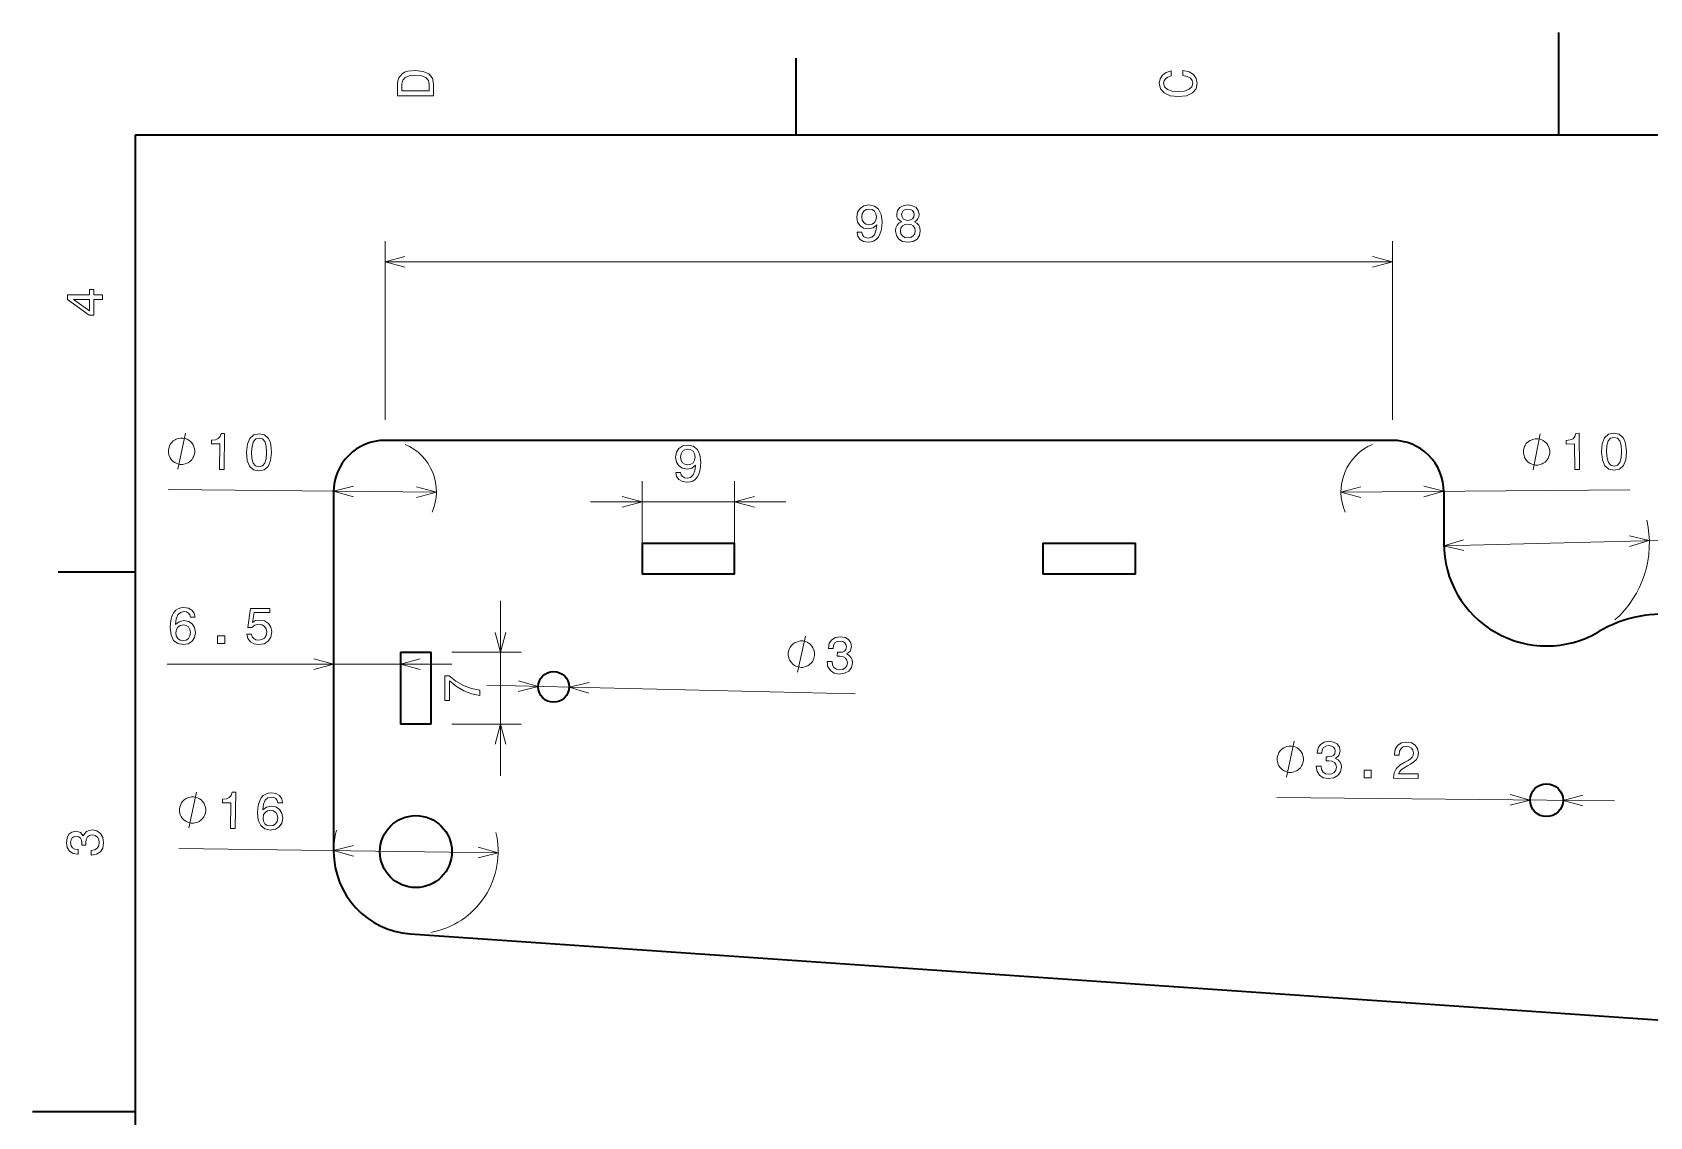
# Model space of a CAD drawing. Extents: x 0 to 297, y 0 to 210.
# Drawn here: x 0 to 157.3, y 104.5 to 210 of the extents above; entities that cross this region are included whole.
import ezdxf

# ---------------------------------------------------------------- set-up
doc = ezdxf.new("R2010")
doc.units = 0

msp = doc.modelspace()

# ---------------------------------------------------------------- linework, layer by layer
at = {"color": 7, "lineweight": 35, "ltscale": 0.25}
for p, q in [((148.5, 200), (148.5, 210)), ((10, 105), (0, 105))]:
    msp.add_line(p, q, dxfattribs=at)
at = {"color": 7, "lineweight": 35, "ltscale": 0.1875}
for p, q in [((74.300003, 200), (74.300003, 207.5)), ((10, 157.5), (2.5, 157.5))]:
    msp.add_line(p, q, dxfattribs=at)
at = {"color": 7, "lineweight": 35}
for p, q in [((287, 200), (10, 200)), ((10, 200), (10, 10)), ((132.312286, 170.319305), (34.312286, 170.319305)), ((29.312288, 165.319305), (29.312288, 130.319305)), ((36.761898, 122.338257), (181.761505, 112.33876))]:
    msp.add_line(p, q, dxfattribs=at)
at = {"color": 7, "lineweight": 13, "ltscale": 0.434235}
for p, q in [((34.312286, 172.319305), (34.312286, 189.688705)), ((132.312286, 172.319305), (132.312286, 189.688705))]:
    msp.add_line(p, q, dxfattribs=at)
at = {"color": 7, "lineweight": 13}
for p, q in [((34.312286, 187.688705), (132.312286, 187.688705)), ((13.198826, 165.523926), (39.312054, 165.270844)), ((127.312477, 165.276245), (155.427704, 165.518341)), ((137.315277, 160.074997), (175.825439, 161.016098)), ((13.113907, 148.548203), (40.812286, 148.548203)), ((44.216091, 146.493301), (80.051941, 145.649567)), ((121.063873, 135.568054), (153.911987, 135.256744)), ((14.254196, 130.635651), (45.311535, 130.209564))]:
    msp.add_line(p, q, dxfattribs=at)
at = {"color": 8, "lineweight": 13, "ltscale": 0.175446}
for p, q in [((59.31229, 159.319305), (59.31229, 166.337128)), ((68.312286, 159.319305), (68.312286, 166.337128))]:
    msp.add_line(p, q, dxfattribs=at)
at = {"color": 7, "lineweight": 35, "ltscale": 0.125}
msp.add_line((137.312286, 165.319305), (137.312286, 160.319305), dxfattribs=at)
at = {"color": 8, "lineweight": 13, "ltscale": 0.475}
msp.add_line((54.31229, 164.337128), (73.312286, 164.337128), dxfattribs=at)
at = {"color": 7, "lineweight": 35, "ltscale": 0.225}
for p, q in [((59.31229, 160.319305), (68.312286, 160.319305)), ((98.312286, 160.319305), (107.312286, 160.319305)), ((68.312286, 157.319305), (59.31229, 157.319305)), ((107.312286, 157.319305), (98.312286, 157.319305))]:
    msp.add_line(p, q, dxfattribs=at)
at = {"color": 7, "lineweight": 35, "ltscale": 0.075}
for p, q in [((59.31229, 160.319305), (59.31229, 157.319305)), ((68.312286, 157.319305), (68.312286, 160.319305)), ((98.312286, 160.319305), (98.312286, 157.319305)), ((107.312286, 157.319305), (107.312286, 160.319305)), ((35.812286, 149.7043), (38.812286, 149.7043)), ((38.812286, 142.7043), (35.812286, 142.7043))]:
    msp.add_line(p, q, dxfattribs=at)
at = {"color": 8, "lineweight": 13, "ltscale": 0.425}
msp.add_line((45.54409, 137.7043), (45.54409, 154.7043), dxfattribs=at)
at = {"color": 7, "lineweight": 35, "ltscale": 0.175}
for p, q in [((35.812286, 149.7043), (35.812286, 142.7043)), ((38.812286, 142.7043), (38.812286, 149.7043))]:
    msp.add_line(p, q, dxfattribs=at)
at = {"color": 8, "lineweight": 13, "ltscale": 0.168295}
for p, q in [((40.812286, 149.7043), (47.54409, 149.7043)), ((40.812286, 142.7043), (47.54409, 142.7043))]:
    msp.add_line(p, q, dxfattribs=at)
at = {"color": 7, "lineweight": 13}
for points in [[(35.533215, 204.994965), (35.533215, 203.829971), (39.033215, 203.829971), (39.033215, 204.994965), (38.922264, 205.544678), (38.584366, 205.953171), (38.034657, 206.205338), (37.283215, 206.296112), (36.516644, 206.215424), (36.21405, 206.114563), (35.971977, 205.973343), (35.644165, 205.56485), (35.563473, 205.297562)], [(111.93206, 205.817017), (112.35569, 205.716141), (112.658287, 205.549713), (112.844887, 205.317734), (112.905403, 205.045395), (112.814629, 204.71759), (112.54229, 204.460388), (112.098488, 204.28891), (111.483215, 204.233429), (110.872986, 204.28891), (110.424141, 204.455338), (110.151802, 204.71254), (110.055984, 205.045395), (110.106415, 205.287476), (110.247627, 205.494247), (110.474571, 205.655624), (110.787247, 205.766571), (110.787247, 206.245682), (110.308144, 206.094391), (109.94503, 205.832138), (109.718086, 205.474075), (109.637398, 205.045395), (109.763474, 204.510818), (110.116501, 204.10231), (110.696472, 203.840057), (111.483215, 203.749283), (112.269958, 203.840057), (112.84993, 204.10231), (113.208, 204.510818), (113.329041, 205.045395), (113.233215, 205.51442), (112.965927, 205.892654), (112.527161, 206.159943), (111.93206, 206.301163)], [(35.951801, 204.959656), (36.027451, 205.342941), (36.259438, 205.605194), (36.672985, 205.761536), (37.283215, 205.811966), (37.873272, 205.756485), (38.286816, 205.600143), (38.533936, 205.332855), (38.614628, 204.959656), (38.614628, 204.298996), (35.951801, 204.298996)], [(80.233902, 190.556152), (80.309555, 190.15773), (80.526413, 189.850098), (80.869347, 189.658447), (81.323242, 189.587845), (81.620789, 189.623154), (81.888077, 189.713928), (82.115028, 189.87027), (82.306671, 190.092163), (82.457962, 190.369537), (82.568916, 190.712479), (82.634476, 191.10585), (82.659698, 191.559753), (82.573959, 192.270844), (82.326843, 192.790298), (81.933472, 193.102966), (81.393845, 193.213928), (80.899612, 193.123154), (80.526413, 192.881073), (80.284332, 192.507874), (80.203644, 192.038849), (80.284332, 191.554703), (80.521362, 191.186554), (80.87439, 190.954559), (81.323242, 190.878906), (81.797302, 190.974731), (82.155373, 191.267242), (82.074677, 190.707443), (81.9133, 190.309021), (81.666183, 190.071991), (81.328285, 189.996338), (81.066032, 190.031647), (80.87439, 190.142593), (80.748314, 190.319107), (80.697876, 190.556152)], [(80.692841, 192.0439), (80.743271, 192.356583), (80.884476, 192.603699), (81.106384, 192.76004), (81.393845, 192.815506), (81.691391, 192.76004), (81.918343, 192.603699), (82.059555, 192.361618), (82.115028, 192.048935), (82.059555, 191.731216), (81.918343, 191.494186), (81.686356, 191.347931), (81.378716, 191.297501), (81.101334, 191.347931), (80.884476, 191.494186), (80.743271, 191.726166)], [(84.554939, 191.574875), (84.297737, 191.43367), (84.121223, 191.236984), (84.010269, 190.989868), (83.974968, 190.692307), (84.055664, 190.243469), (84.287651, 189.895477), (84.665894, 189.673584), (85.180298, 189.587845), (85.689667, 189.673584), (86.067909, 189.895477), (86.299896, 190.243469), (86.385635, 190.692307), (86.345284, 190.989868), (86.23938, 191.236984), (86.057823, 191.43367), (85.805664, 191.574875), (86.007385, 191.695908), (86.148598, 191.862335), (86.234337, 192.064072), (86.264595, 192.311188), (86.183899, 192.66925), (85.972092, 192.956726), (85.62915, 193.143326), (85.180298, 193.213928), (84.72641, 193.143326), (84.383469, 192.956726), (84.166611, 192.66925), (84.090965, 192.311188), (84.11618, 192.064072), (84.201912, 191.862335)], [(84.570068, 192.270844), (84.610413, 192.492737), (84.731453, 192.664215), (84.923096, 192.770126), (85.180298, 192.810471), (85.432465, 192.770126), (85.6241, 192.664215), (85.74514, 192.492737), (85.790527, 192.270844), (85.74514, 192.0439), (85.6241, 191.867386), (85.432465, 191.751389), (85.180298, 191.716095), (84.923096, 191.756439), (84.731453, 191.867386), (84.610413, 192.0439)], [(84.459122, 190.702393), (84.504509, 190.969696), (84.650757, 191.171417), (84.877708, 191.302536), (85.180298, 191.347931), (85.477852, 191.302536), (85.704796, 191.171417), (85.851051, 190.969696), (85.901482, 190.702393), (85.851051, 190.414932), (85.704796, 190.198074), (85.477852, 190.05687), (85.180298, 190.011475), (84.877708, 190.05687), (84.650757, 190.198074), (84.504509, 190.414932)], [(6.833213, 184.02739), (6.833213, 184.481277), (5.965778, 184.481277), (5.965778, 184.98056), (5.56232, 184.98056), (5.56232, 184.481277), (3.408862, 184.481277), (3.408862, 184.022339), (5.521974, 182.489197), (5.965778, 182.489197), (5.965778, 184.02739)], [(5.56232, 182.912827), (3.993876, 184.02739), (5.56232, 184.02739)], [(15.801716, 169.248886), (15.802849, 169.36554), (15.74678, 169.599426), (15.690144, 169.774994), (15.632946, 169.892212), (15.517979, 170.068344), (15.344685, 170.245026), (15.170822, 170.363388), (15.054726, 170.422852), (14.880299, 170.48288), (14.647545, 170.543457), (14.530884, 170.544601), (14.414219, 170.545731), (14.180332, 170.489655), (14.004776, 170.433029), (13.88755, 170.375824), (13.711426, 170.260864), (13.53474, 170.087555), (13.416382, 169.913696), (13.356922, 169.797607), (13.296894, 169.623184), (13.236301, 169.390427), (13.235172, 169.273758), (13.234039, 169.157104), (13.290112, 168.923218), (13.346745, 168.74765), (13.403946, 168.630432), (13.518909, 168.454315), (13.692204, 168.277618), (13.866066, 168.159256), (13.982162, 168.099792), (14.15659, 168.039764), (14.389347, 167.979187), (14.506008, 167.978058), (14.622669, 167.976929), (14.856556, 168.03299), (15.032112, 168.08963), (15.149338, 168.14682), (15.325462, 168.26178), (15.502151, 168.435089), (15.620506, 168.608948), (15.67997, 168.725037), (15.739994, 168.899475), (15.800587, 169.132233)], [(18.211876, 167.475433), (18.670788, 167.470993), (18.704952, 170.996048), (18.36203, 170.999359), (18.268276, 170.692627), (18.084724, 170.487625), (17.806187, 170.369278), (17.422527, 170.332642), (17.419056, 169.974594), (18.236023, 169.966675)], [(20.839706, 169.159698), (20.907677, 168.367218), (21.139225, 167.80011), (21.514126, 167.453522), (22.037521, 167.337494), (22.558022, 167.443405), (22.939571, 167.782654), (23.177025, 168.34523), (23.265385, 169.1362), (23.192322, 169.923676), (23.099537, 170.237274), (22.965866, 170.495789), (22.590965, 170.842377), (22.072662, 170.963409), (21.547066, 170.852493), (21.16547, 170.508194), (20.922977, 169.945679)], [(21.323833, 169.155014), (21.37009, 169.764832), (21.50042, 170.202347), (21.729847, 170.457336), (22.068607, 170.54483), (22.400562, 170.450836), (22.625004, 170.191437), (22.746826, 169.75148), (22.781258, 169.140884), (22.734951, 168.526031), (22.604622, 168.088516), (22.375195, 167.833527), (22.041527, 167.751022), (21.704479, 167.840027), (21.480038, 168.099411), (21.358215, 168.539368)], [(147.623657, 169.201294), (147.62265, 169.317947), (147.562317, 169.550766), (147.502472, 169.725266), (147.443146, 169.841431), (147.324982, 170.015411), (147.148468, 170.188904), (146.972473, 170.304047), (146.855316, 170.361374), (146.67981, 170.418213), (146.445984, 170.474518), (146.32933, 170.473526), (146.212662, 170.472519), (145.979843, 170.41217), (145.805359, 170.352341), (145.689194, 170.292999), (145.515198, 170.174835), (145.341705, 169.998337), (145.226563, 169.822327), (145.169235, 169.70517), (145.112411, 169.529678), (145.056091, 169.295853), (145.057098, 169.179184), (145.058105, 169.062531), (145.118439, 168.829697), (145.178284, 168.655212), (145.23761, 168.539047), (145.355774, 168.365051), (145.532288, 168.191574), (145.708282, 168.076416), (145.825439, 168.019089), (146.000946, 167.962265), (146.234772, 167.905945), (146.351425, 167.906952), (146.468079, 167.907959), (146.700912, 167.968292), (146.875397, 168.028137), (146.991562, 168.087463), (147.165558, 168.205643), (147.33905, 168.382141), (147.454193, 168.558136), (147.51152, 168.675293), (147.568344, 168.8508), (147.624664, 169.084625)], [(150.065872, 167.47226), (150.524796, 167.476196), (150.494446, 171.001282), (150.15152, 170.998337), (150.063385, 170.689926), (149.883606, 170.481598), (149.6073, 170.358185), (149.224365, 170.314529), (149.227448, 169.956482), (150.044434, 169.963516)], [(152.662445, 169.20433), (152.744904, 168.413223), (152.986786, 167.850433), (153.367981, 167.510773), (153.893402, 167.404343), (154.41188, 167.51976), (154.787155, 167.865936), (155.014282, 168.43277), (155.088135, 169.22522), (155.000671, 170.01123), (154.902161, 170.323074), (154.763794, 170.579102), (154.382614, 170.918762), (153.862183, 171.030289), (153.338715, 170.90979), (152.96347, 170.558563), (152.731323, 169.991699)], [(153.146576, 169.208496), (153.181671, 169.819046), (153.303955, 170.258881), (153.528687, 170.518036), (153.865784, 170.61171), (154.199402, 170.523804), (154.428558, 170.26857), (154.558411, 169.830902), (154.604004, 169.221039), (154.56897, 168.605438), (154.446671, 168.165619), (154.221954, 167.906464), (153.889847, 167.817871), (153.551224, 167.900696), (153.322067, 168.15593), (153.192215, 168.593597)], [(15.842293, 153.105118), (15.746471, 153.513626), (15.52457, 153.816223), (15.181629, 154.007858), (14.737827, 154.073425), (14.440277, 154.038116), (14.183071, 153.942291), (13.956127, 153.78595), (13.764484, 153.564056), (13.613186, 153.286682), (13.502235, 152.948792), (13.431629, 152.550369), (13.411457, 152.101517), (13.492149, 151.385376), (13.739265, 150.865936), (14.137684, 150.553253), (14.68235, 150.447342), (15.171543, 150.538116), (15.544743, 150.775146), (15.786816, 151.148346), (15.872551, 151.622406), (15.786816, 152.101517), (15.554829, 152.469681), (15.196758, 152.70166), (14.752956, 152.782349), (14.273849, 152.681488), (13.915779, 152.394028), (13.991428, 152.948792), (14.152813, 153.347198), (14.399929, 153.584229), (14.74287, 153.664917), (14.995029, 153.624573), (15.186672, 153.518677), (15.312756, 153.342163), (15.378315, 153.105118)], [(20.853245, 151.461029), (20.964195, 151.047485), (21.211311, 150.724716), (21.574425, 150.522995), (22.038403, 150.447342), (22.547768, 150.538116), (22.946182, 150.785233), (23.198345, 151.178604), (23.294167, 151.682938), (23.208431, 152.151947), (22.966354, 152.520111), (22.588116, 152.757141), (22.098923, 152.84288), (21.72068, 152.782349), (21.428173, 152.615936), (21.569382, 153.559021), (23.102524, 153.559021), (23.102524, 153.972565), (21.231487, 153.972565), (20.954109, 152.116653), (21.357567, 152.116653), (21.650074, 152.353683), (22.023273, 152.439423), (22.346039, 152.383942), (22.593159, 152.222565), (22.749496, 151.975433), (22.804974, 151.657715), (22.749496, 151.339996), (22.588116, 151.09288), (22.340996, 150.936539), (22.023273, 150.881058), (21.755981, 150.916367), (21.54921, 151.032349), (21.397911, 151.213913), (21.322266, 151.461029)], [(15.383358, 151.617371), (15.327885, 151.299652), (15.186672, 151.057571), (14.959728, 150.896194), (14.677307, 150.845764), (14.379757, 150.896194), (14.152813, 151.052521), (14.006557, 151.294601), (13.96117, 151.612335), (14.0116, 151.925003), (14.152813, 152.162048), (14.3848, 152.313339), (14.697479, 152.368805), (14.969814, 152.313339), (15.186672, 152.167084), (15.327885, 151.930054)], [(18.019958, 150.548203), (18.715923, 150.548203), (18.715923, 151.299652), (18.019958, 151.299652)], [(77.336761, 148.813766), (77.33593, 148.778473), (77.405205, 148.292557), (77.633621, 147.923965), (78.001259, 147.683258), (78.49334, 147.585922), (79.019707, 147.659286), (79.418198, 147.871857), (79.678596, 148.218857), (79.780029, 148.670486), (79.746704, 148.968903), (79.641479, 149.213516), (79.464363, 149.404343), (79.225563, 149.546173), (79.559692, 149.810715), (79.685867, 150.241577), (79.619492, 150.636627), (79.409698, 150.939194), (79.061165, 151.134048), (78.57869, 151.210999), (78.123032, 151.141006), (77.76992, 150.927353), (77.534729, 150.579773), (77.448059, 150.112671), (77.447227, 150.077362), (77.89595, 150.066803), (77.943878, 150.388535), (78.080429, 150.617371), (78.295509, 150.753555), (78.594162, 150.796967), (78.855392, 150.750458), (79.044487, 150.640076), (79.156418, 150.465912), (79.196335, 150.232925), (79.145142, 149.986938), (79.020218, 149.82341), (78.806084, 149.72757), (78.51799, 149.704071), (78.321472, 149.713745), (78.312096, 149.315445), (78.559387, 149.319717), (78.875954, 149.266861), (79.110069, 149.140274), (79.246613, 148.940323), (79.290977, 148.682007), (79.22863, 148.390884), (79.077316, 148.177521), (78.842186, 148.046844), (78.533562, 148.008728), (78.217117, 148.06662), (77.988754, 148.223328), (77.848236, 148.468781), (77.800613, 148.802856)], [(76.105301, 149.493515), (76.108047, 149.610153), (76.055222, 149.844788), (76.00103, 150.021118), (75.945457, 150.13913), (75.832939, 150.316833), (75.662109, 150.495895), (75.489906, 150.616653), (75.374641, 150.677704), (75.201065, 150.740143), (74.96917, 150.803955), (74.852539, 150.806702), (74.735901, 150.809448), (74.501259, 150.756622), (74.324936, 150.702423), (74.206924, 150.646851), (74.029228, 150.534332), (73.850159, 150.36351), (73.729401, 150.191299), (73.668343, 150.07605), (73.605904, 149.902466), (73.542099, 149.670563), (73.539352, 149.55394), (73.536606, 149.437302), (73.589432, 149.202667), (73.643623, 149.026337), (73.699196, 148.908325), (73.811714, 148.730621), (73.982544, 148.551559), (74.154755, 148.430801), (74.270012, 148.369736), (74.443588, 148.307312), (74.675484, 148.2435), (74.792122, 148.240753), (74.908752, 148.238007), (75.143394, 148.290833), (75.319717, 148.345032), (75.437729, 148.400604), (75.615425, 148.513107), (75.794495, 148.683945), (75.915253, 148.856155), (75.976311, 148.971405), (76.03875, 149.144989), (76.102554, 149.376892)], [(123.665955, 139.293579), (123.667061, 139.410233), (123.610947, 139.644104), (123.554268, 139.819641), (123.497047, 139.936859), (123.382042, 140.112961), (123.20871, 140.289612), (123.034821, 140.407928), (122.918716, 140.467377), (122.744278, 140.527359), (122.511505, 140.587891), (122.394844, 140.589005), (122.278183, 140.590118), (122.044304, 140.533997), (121.868759, 140.477325), (121.751549, 140.420105), (121.575455, 140.305084), (121.398804, 140.13176), (121.280479, 139.95787), (121.221039, 139.841766), (121.161057, 139.667328), (121.10051, 139.434555), (121.099411, 139.317902), (121.098297, 139.201233), (121.154419, 138.967346), (121.21109, 138.791809), (121.268318, 138.674591), (121.383316, 138.498505), (121.556656, 138.321838), (121.730545, 138.203522), (121.846649, 138.144089), (122.021088, 138.084106), (122.25386, 138.02356), (122.370522, 138.022461), (122.487183, 138.021347), (122.721054, 138.077469), (122.896599, 138.13414), (123.013817, 138.191376), (123.189911, 138.306366), (123.366562, 138.479706), (123.484886, 138.653595), (123.544319, 138.769699), (123.604309, 138.944138), (123.664848, 139.17691)], [(124.906853, 138.631195), (124.906525, 138.595901), (124.98262, 138.111008), (125.216202, 137.745667), (125.587189, 137.510162), (126.080589, 137.419739), (126.605873, 137.500488), (127.001328, 137.718658), (127.256821, 138.069275), (127.351898, 138.522293), (127.314377, 138.820221), (127.205727, 139.063324), (127.025948, 139.251648), (126.785172, 139.390106), (127.115547, 139.659302), (127.235649, 140.091919), (127.163727, 140.485977), (126.949699, 140.785583), (126.598457, 140.97551), (126.114952, 141.045654), (125.660316, 140.969269), (125.310249, 140.750671), (125.079964, 140.399811), (124.999878, 139.931534), (124.999542, 139.89624), (125.448364, 139.891983), (125.491768, 140.214355), (125.625084, 140.445084), (125.838234, 140.58429), (126.136246, 140.631897), (126.398102, 140.589066), (126.58873, 140.481354), (126.703094, 140.308777), (126.746284, 140.07637), (126.698555, 139.829697), (126.575943, 139.664429), (126.363182, 139.565582), (126.075447, 139.53804), (125.878815, 139.544952), (125.875038, 139.146545), (126.122246, 139.154297), (126.439522, 139.105896), (126.675392, 138.982605), (126.814735, 138.784607), (126.862732, 138.526932), (126.804482, 138.234955), (126.656181, 138.019501), (126.422913, 137.885529), (126.114861, 137.843063), (125.79763, 137.896515), (125.567085, 138.049988), (125.423134, 138.293442), (125.370811, 138.626801)], [(132.408493, 137.460632), (134.813995, 137.437836), (134.818115, 137.871521), (132.916901, 137.889557), (133.025055, 138.125565), (133.208466, 138.320526), (133.771637, 138.673279), (134.070602, 138.821747), (134.405487, 139.035431), (134.644897, 139.285339), (134.783875, 139.581589), (134.837524, 139.918991), (134.755798, 140.343414), (134.521942, 140.678497), (134.160843, 140.893738), (133.692566, 140.973846), (133.207626, 140.8927), (132.837234, 140.659164), (132.596634, 140.283173), (132.511215, 139.784698), (132.510544, 139.714081), (132.969452, 139.709747), (132.969849, 139.750092), (133.018478, 140.092575), (133.157028, 140.343445), (133.375397, 140.502747), (133.663391, 140.555511), (133.955399, 140.502304), (134.171051, 140.374176), (134.310394, 140.176147), (134.35849, 139.928574), (134.320984, 139.69693), (134.223297, 139.50116), (134.060303, 139.331238), (133.836975, 139.182037), (133.537903, 139.023483), (133.040726, 138.7155), (132.689606, 138.385956), (132.479019, 137.984482), (132.40863, 137.475769)], [(129.555161, 137.487671), (130.251099, 137.481079), (130.258209, 138.232483), (129.562286, 138.239075)], [(16.87207, 134.350098), (16.873669, 134.466751), (16.818542, 134.700867), (16.762615, 134.876648), (16.705891, 134.99411), (16.591633, 135.170685), (16.419052, 135.348068), (16.24567, 135.467133), (16.129814, 135.527054), (15.955631, 135.587784), (15.723118, 135.649323), (15.606464, 135.650909), (15.489807, 135.652512), (15.255695, 135.597382), (15.07991, 135.541458), (14.962456, 135.484741), (14.785873, 135.370483), (14.608486, 135.197906), (14.489429, 135.024506), (14.429504, 134.908661), (14.368774, 134.734467), (14.307247, 134.501953), (14.305645, 134.385315), (14.304043, 134.268646), (14.359173, 134.034546), (14.4151, 133.858765), (14.471825, 133.741302), (14.586082, 133.564713), (14.758663, 133.387329), (14.932045, 133.26828), (15.047901, 133.208344), (15.222084, 133.147614), (15.454597, 133.08609), (15.571251, 133.084488), (15.687908, 133.082886), (15.92202, 133.138016), (16.097801, 133.193939), (16.21526, 133.250671), (16.391842, 133.364929), (16.569229, 133.537506), (16.688282, 133.710892), (16.748211, 133.826752), (16.808941, 134.000931), (16.870468, 134.233444)], [(19.275066, 132.566956), (19.733959, 132.560669), (19.782318, 136.085541), (19.439411, 136.090256), (19.344421, 135.78389), (19.160046, 135.57962), (18.881035, 135.462402), (18.497231, 135.427322), (18.492321, 135.06929), (19.309246, 135.058075)], [(24.346848, 135.054535), (24.256641, 135.46431), (24.03891, 135.769928), (23.698631, 135.966248), (23.255768, 136.037903), (22.957764, 136.006683), (22.699268, 135.914398), (22.4702, 135.761169), (22.275528, 135.541931), (22.120441, 135.266663), (22.004864, 134.930298), (21.928802, 134.532898), (21.902473, 134.084381), (21.973331, 133.367188), (22.213303, 132.844391), (22.607388, 132.526276), (23.150555, 132.412903), (23.640945, 132.496979), (24.017361, 132.728851), (24.264534, 133.098694), (24.356762, 133.571548), (24.277611, 134.051788), (24.050694, 134.423096), (23.695839, 134.659973), (23.253185, 134.746735), (22.772739, 134.652466), (22.410759, 134.369934), (22.494011, 134.923599), (22.660847, 135.319763), (22.911194, 135.553375), (23.255207, 135.629364), (23.50679, 135.585556), (23.696964, 135.477036), (23.82061, 135.298798), (23.882915, 135.060898)], [(23.867546, 133.573212), (23.80772, 133.256287), (23.6632, 133.016174), (23.434063, 132.85791), (23.150978, 132.811371), (22.854145, 132.865875), (22.629368, 133.025299), (22.486446, 133.269379), (22.445423, 133.587677), (22.500137, 133.899643), (22.644588, 134.134705), (22.878632, 134.282806), (23.192043, 134.333984), (23.463589, 134.27478), (23.678421, 134.12558), (23.816368, 133.886627)], [(5.73379, 129.979111), (5.769093, 129.979111), (6.253242, 130.059799), (6.616354, 130.296829), (6.848343, 130.670029), (6.934078, 131.164276), (6.848343, 131.688766), (6.626441, 132.082138), (6.273415, 132.334305), (5.819525, 132.425079), (5.521974, 132.384735), (5.279899, 132.273788), (5.0933, 132.092224), (4.957133, 131.850143), (4.684798, 132.177963), (4.251081, 132.293961), (3.857709, 132.218307), (3.560158, 132.00145), (3.373559, 131.648422), (3.307997, 131.164276), (3.388689, 130.710388), (3.610591, 130.362396), (3.963617, 130.135452), (4.432637, 130.059799), (4.46794, 130.059799), (4.46794, 130.508652), (4.145173, 130.548996), (3.913184, 130.680115), (3.771974, 130.891937), (3.721542, 131.189484), (3.761888, 131.451736), (3.867795, 131.643372), (4.039265, 131.759369), (4.271254, 131.804764), (4.518372, 131.759369), (4.684798, 131.638336), (4.785663, 131.426514), (4.815922, 131.139053), (4.810879, 130.942368), (5.209294, 130.942368), (5.199208, 131.189484), (5.244596, 131.507217), (5.365634, 131.744247), (5.56232, 131.885452), (5.819525, 131.935883), (6.112032, 131.880417), (6.328891, 131.734161), (6.465058, 131.502167), (6.510447, 131.194534), (6.460014, 130.876801), (6.308718, 130.644821), (6.066643, 130.498566), (5.73379, 130.443085)]]:
    msp.add_lwpolyline(points, close=True, dxfattribs=at)
for points in [[(36.244141, 188.206345), (34.312286, 187.688705), (36.244141, 187.171066)], [(130.380432, 187.171066), (132.312286, 187.688705), (130.380432, 188.206345)], [(14.151501, 167.514801), (14.885387, 171.007843)], [(146.005463, 167.437286), (146.675293, 170.943176)], [(31.249302, 165.866653), (29.312523, 165.367767), (31.239267, 164.831421)], [(37.375275, 164.771957), (39.312054, 165.270844), (37.385307, 165.80719)], [(129.239807, 165.810501), (127.312477, 165.276245), (129.248718, 164.775269)], [(135.384781, 164.828094), (137.312103, 165.36235), (135.37587, 165.863342)], [(139.233902, 160.639679), (137.315277, 160.074997), (139.259186, 159.604706)], [(155.390686, 159.998932), (157.309296, 160.563599), (155.365387, 161.03389)], [(74.431229, 147.782455), (75.213425, 151.264999)], [(27.380438, 148.030563), (29.312288, 148.548203), (27.380438, 149.065842)], [(37.744141, 149.065842), (35.812286, 148.548203), (37.744141, 148.030563)], [(47.271202, 145.903595), (49.214706, 146.37561), (47.29557, 146.938568)], [(54.157375, 146.777008), (52.213875, 146.304993), (54.133007, 145.742035)], [(122.016113, 137.559128), (122.749252, 141.052338)], [(15.214882, 132.622665), (15.962833, 136.112732)], [(143.775696, 134.835159), (145.712372, 135.334473), (143.785492, 135.870392)], [(150.848877, 135.803436), (148.912216, 135.304138), (150.839081, 134.768219)], [(31.251814, 130.920135), (29.313042, 130.429047), (31.23761, 129.884964)], [(43.372765, 129.718475), (45.311535, 130.209564), (43.386967, 130.753647)]]:
    msp.add_lwpolyline(points, dxfattribs=at)
at = {"color": 8, "lineweight": 13}
for points in [[(62.601913, 167.204559), (62.677563, 166.806152), (62.894421, 166.49852), (63.237362, 166.30687), (63.69125, 166.236267), (63.9888, 166.271576), (64.256096, 166.36235), (64.48304, 166.518692), (64.674683, 166.740585), (64.825974, 167.017975), (64.936928, 167.360901), (65.002487, 167.754272), (65.02771, 168.20816), (64.941971, 168.919266), (64.694855, 169.438721), (64.301483, 169.751404), (63.761856, 169.86235), (63.26762, 169.771576), (62.894421, 169.529495), (62.652348, 169.156296), (62.571655, 168.687271), (62.652348, 168.203125), (62.889378, 167.834961), (63.242405, 167.602982), (63.69125, 167.527328), (64.165314, 167.623154), (64.523384, 167.915665), (64.442696, 167.355865), (64.281311, 166.957443), (64.034187, 166.720413), (63.696293, 166.644775), (63.434048, 166.680069), (63.242405, 166.791016), (63.116325, 166.967529), (63.065891, 167.204559)], [(63.060848, 168.692322), (63.111279, 169.005005), (63.252491, 169.252121), (63.474392, 169.408463), (63.761856, 169.463928), (64.05941, 169.408463), (64.286354, 169.252121), (64.427567, 169.01004), (64.48304, 168.697357), (64.427567, 168.379639), (64.286354, 168.142609), (64.054367, 167.996353), (63.746727, 167.945923), (63.469349, 167.996353), (63.252491, 168.142609), (63.111279, 168.374603)], [(43.54409, 145.503296), (43.54409, 146.012665), (42.71196, 146.179077), (41.935303, 146.471588), (41.214119, 146.885132), (40.538326, 147.424759), (40.11974, 147.424759), (40.11974, 145.024185), (40.578674, 145.024185), (40.578674, 146.940613), (41.259506, 146.385864), (41.970604, 145.96727), (42.727089, 145.674759)]]:
    msp.add_lwpolyline(points, close=True, dxfattribs=at)
for points in [[(57.380436, 163.819489), (59.31229, 164.337128), (57.380436, 164.854767)], [(70.244141, 164.854767), (68.312286, 164.337128), (70.244141, 163.819489)], [(45.026451, 151.636154), (45.54409, 149.7043), (46.061729, 151.636154)], [(46.061729, 140.772461), (45.54409, 142.7043), (45.026451, 140.772461)]]:
    msp.add_lwpolyline(points, dxfattribs=at)
at = {"color": 7, "lineweight": 35}
for centre, radius in [((50.714291, 146.340302), 1.5), ((147.312286, 135.319305), 1.6), ((37.312286, 130.319305), 3.5)]:
    msp.add_circle(centre, radius, dxfattribs=at)
for centre, radius, start, end in [((34.312286, 165.319305), 5, 90.000003, 180.000005), ((132.312286, 165.319305), 5, 360, 90.000003), ((147.312286, 160.319305), 10, 180.000005, 300.270057), ((158.547165, 141.404449), 12.000414, 41.186003, 121.074925), ((37.312286, 130.319305), 8, 179.999995, 266.055003)]:
    msp.add_arc(centre, radius, start, end, dxfattribs=at)
at = {"color": 7, "lineweight": 13}
for centre, radius, start, end in [((34.312286, 165.319305), 5, 336.526399, 67.081672), ((132.312286, 165.319305), 5, 112.918313, 203.41167), ((147.312286, 160.319305), 10, 311.729206, 12.859043), ((37.312286, 130.319305), 8, 164.890001, 180.000009), ((37.312286, 130.319305), 8, 280.378934, 13.537882)]:
    msp.add_arc(centre, radius, start, end, dxfattribs=at)

doc.saveas('drawing.dxf')
